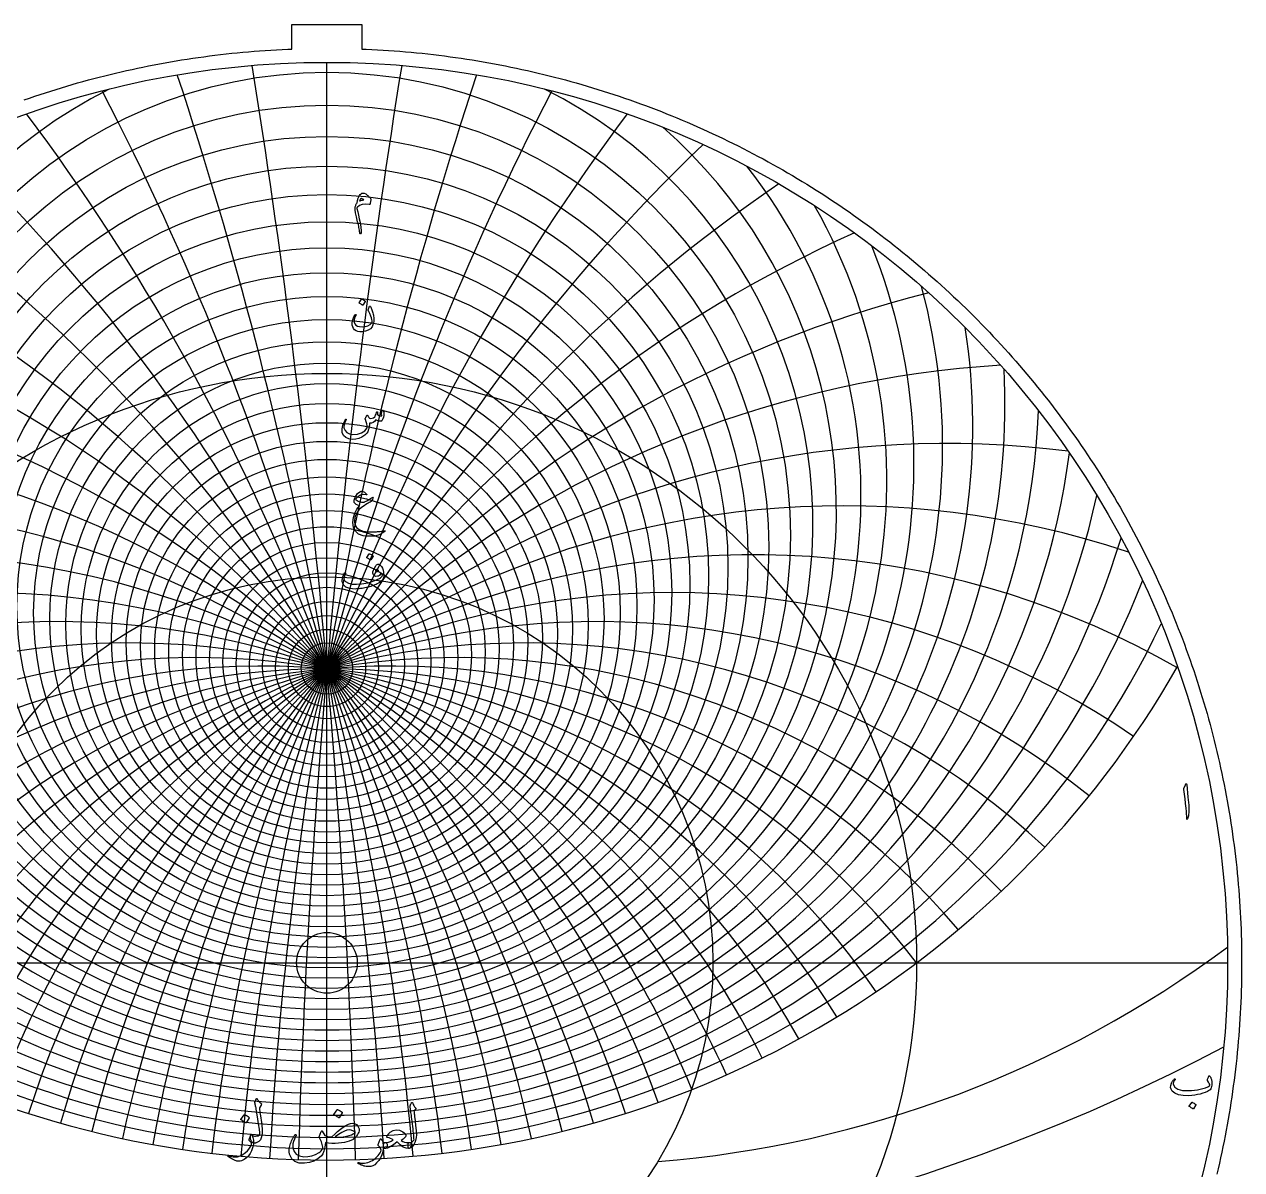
# Model space of a CAD drawing. Header units: millimetres. Extents: x -137 to 137, y -137 to 141.
# Drawn here: x -45.4 to 137.1, y -31 to 140.7 of the extents above; entities that cross this region are included whole.
import ezdxf

# ---------------------------------------------------------------- set-up
doc = ezdxf.new("R2010")
doc.units = ezdxf.units.MM
for name, color, linetype in [('CUT_INNER', 6, 'Continuous'), ('CUT_OUTER', 1, 'Continuous'), ('ENGRAVE', 7, 'Continuous'), ('ENGRAVE_FINE', 8, 'Continuous'), ('TEXT', 5, 'Continuous')]:
    doc.layers.add(name, color=color, linetype=linetype)

msp = doc.modelspace()

# ---------------------------------------------------------------- linework, layer by layer
at = {"layer": 'CUT_INNER'}
msp.add_circle((0, 0), 4.55, dxfattribs=at)
at = {"layer": 'CUT_OUTER'}
msp.add_lwpolyline([(-45.3947, 129.3667), (-44.6, 129.6428), (-43.8037, 129.914), (-43.0058, 130.1803), (-42.2062, 130.4417), (-41.405, 130.6983), (-40.6023, 130.9499), (-39.798, 131.1965), (-38.9923, 131.4382), (-38.185, 131.675), (-37.3764, 131.9068), (-36.5663, 132.1337), (-35.7549, 132.3556), (-34.9421, 132.5725), (-34.128, 132.7844), (-33.3126, 132.9913), (-32.4959, 133.1932), (-31.6781, 133.3901), (-30.859, 133.5819), (-30.0388, 133.7688), (-29.2174, 133.9506), (-28.395, 134.1273), (-27.5714, 134.299), (-26.7469, 134.4657), (-25.9213, 134.6272), (-25.0948, 134.7838), (-24.2673, 134.9352), (-23.4389, 135.0816), (-22.6096, 135.2228), (-21.7795, 135.359), (-20.9485, 135.4901), (-20.1167, 135.6161), (-19.2842, 135.737), (-18.451, 135.8528), (-17.6171, 135.9634), (-16.7825, 136.0689), (-15.9473, 136.1694), (-15.1115, 136.2646), (-14.2751, 136.3548), (-13.4381, 136.4398), (-12.6007, 136.5197), (-11.7628, 136.5945), (-10.9245, 136.6641), (-10.0857, 136.7285), (-9.2466, 136.7878), (-8.4071, 136.842), (-7.5673, 136.891), (-6.7272, 136.9349), (-5.8868, 136.9736), (-5.25, 136.999), (-5.25, 140.7), (5.25, 140.7), (5.25, 136.999), (5.8868, 136.9736), (6.7272, 136.9349), (7.5673, 136.891), (8.4071, 136.842), (9.2466, 136.7878), (10.0857, 136.7285), (10.9245, 136.6641), (11.7628, 136.5945), (12.6007, 136.5197), (13.4381, 136.4398), (14.2751, 136.3548), (15.1115, 136.2646), (15.9473, 136.1694), (16.7825, 136.0689), (17.6171, 135.9634), (18.451, 135.8528), (19.2842, 135.737), (20.1167, 135.6161), (20.9485, 135.4901), (21.7795, 135.359), (22.6096, 135.2228), (23.4389, 135.0816), (24.2673, 134.9352), (25.0948, 134.7838), (25.9213, 134.6272), (26.7469, 134.4657), (27.5714, 134.299), (28.395, 134.1273), (29.2174, 133.9506), (30.0388, 133.7688), (30.859, 133.5819), (31.6781, 133.3901), (32.4959, 133.1932), (33.3126, 132.9913), (34.128, 132.7844), (34.9421, 132.5725), (35.7549, 132.3556), (36.5663, 132.1337), (37.3764, 131.9068), (38.185, 131.675), (38.9923, 131.4382), (39.798, 131.1965), (40.6023, 130.9499), (41.405, 130.6983), (42.2062, 130.4417), (43.0058, 130.1803), (43.8037, 129.914), (44.6, 129.6428), (45.3947, 129.3667), (46.1876, 129.0857), (46.9788, 128.7999), (47.7682, 128.5092), (48.5558, 128.2137), (49.3416, 127.9133), (50.1255, 127.6082), (50.9076, 127.2982), (51.6877, 126.9834), (52.4659, 126.6639), (53.2421, 126.3396), (54.0163, 126.0105), (54.7885, 125.6767), (55.5586, 125.3382), (56.3266, 124.9949), (57.0925, 124.6469), (57.8562, 124.2943), (58.6178, 123.9369), (59.3772, 123.5749), (60.1343, 123.2083), (60.8891, 122.837), (61.6417, 122.4611), (62.392, 122.0805), (63.1399, 121.6954), (63.8854, 121.3057), (64.6285, 120.9114), (65.3692, 120.5126), (66.1074, 120.1092), (66.8431, 119.7013), (67.5763, 119.2889), (68.307, 118.872), (69.0351, 118.4507), (69.7606, 118.0249), (70.4835, 117.5946), (71.2037, 117.1599), (71.9212, 116.7208), (72.6361, 116.2773), (73.3482, 115.8294), (74.0575, 115.3772), (74.7641, 114.9206), (75.4678, 114.4597), (76.1687, 113.9945), (76.8667, 113.525), (77.5618, 113.0512), (78.254, 112.5732), (78.9433, 112.0909), (79.6296, 111.6044), (80.3129, 111.1137), (80.9932, 110.6188), (81.6704, 110.1198), (82.3445, 109.6166), (83.0156, 109.1092), (83.6835, 108.5978), (84.3483, 108.0823), (85.0098, 107.5627), (85.6682, 107.0391), (86.3234, 106.5114), (86.9753, 105.9797), (87.624, 105.4441), (88.2693, 104.9044), (88.9113, 104.3608), (89.55, 103.8133), (90.1853, 103.2619), (90.8172, 102.7066), (91.4457, 102.1474), (92.0707, 101.5844), (92.6923, 101.0176), (93.3104, 100.4469), (93.925, 99.8725), (94.536, 99.2943), (95.1435, 98.7123), (95.7474, 98.1267), (96.3477, 97.5374), (96.9443, 96.9443), (97.5374, 96.3477), (98.1267, 95.7474), (98.7123, 95.1435), (99.2943, 94.536), (99.8725, 93.925), (100.4469, 93.3104), (101.0176, 92.6923), (101.5844, 92.0707), (102.1474, 91.4457), (102.7066, 90.8172), (103.2619, 90.1853), (103.8133, 89.55), (104.3608, 88.9113), (104.9044, 88.2693), (105.4441, 87.624), (105.9797, 86.9753), (106.5114, 86.3234), (107.0391, 85.6682), (107.5627, 85.0098), (108.0823, 84.3483), (108.5978, 83.6835), (109.1092, 83.0156), (109.6166, 82.3445), (110.1198, 81.6704), (110.6188, 80.9932), (111.1137, 80.3129), (111.6044, 79.6296), (112.0909, 78.9433), (112.5732, 78.254), (113.0512, 77.5618), (113.525, 76.8667), (113.9945, 76.1687), (114.4597, 75.4678), (114.9206, 74.7641), (115.3772, 74.0575), (115.8294, 73.3482), (116.2773, 72.6361), (116.7208, 71.9212), (117.1599, 71.2037), (117.5946, 70.4835), (118.0249, 69.7606), (118.4507, 69.0351), (118.872, 68.307), (119.2889, 67.5763), (119.7013, 66.8431), (120.1092, 66.1074), (120.5126, 65.3692), (120.9114, 64.6285), (121.3057, 63.8854), (121.6954, 63.1399), (122.0805, 62.392), (122.4611, 61.6417), (122.837, 60.8891), (123.2083, 60.1343), (123.5749, 59.3772), (123.9369, 58.6178), (124.2943, 57.8562), (124.6469, 57.0925), (124.9949, 56.3266), (125.3382, 55.5586), (125.6767, 54.7885), (126.0105, 54.0163), (126.3396, 53.2421), (126.6639, 52.4659), (126.9834, 51.6877), (127.2982, 50.9076), (127.6082, 50.1255), (127.9133, 49.3416), (128.2137, 48.5558), (128.5092, 47.7682), (128.7999, 46.9788), (129.0857, 46.1876), (129.3667, 45.3947), (129.6428, 44.6), (129.914, 43.8037), (130.1803, 43.0058), (130.4417, 42.2062), (130.6983, 41.405), (130.9499, 40.6023), (131.1965, 39.798), (131.4382, 38.9923), (131.675, 38.185), (131.9068, 37.3764), (132.1337, 36.5663), (132.3556, 35.7549), (132.5725, 34.9421), (132.7844, 34.128), (132.9913, 33.3126), (133.1932, 32.4959), (133.3901, 31.6781), (133.5819, 30.859), (133.7688, 30.0388), (133.9506, 29.2174), (134.1273, 28.395), (134.299, 27.5714), (134.4657, 26.7469), (134.6272, 25.9213), (134.7838, 25.0948), (134.9352, 24.2673), (135.0816, 23.4389), (135.2228, 22.6096), (135.359, 21.7795), (135.4901, 20.9485), (135.6161, 20.1167), (135.737, 19.2842), (135.8528, 18.451), (135.9634, 17.6171), (136.0689, 16.7825), (136.1694, 15.9473), (136.2646, 15.1115), (136.3548, 14.2751), (136.4398, 13.4381), (136.5197, 12.6007), (136.5945, 11.7628), (136.6641, 10.9245), (136.7285, 10.0857), (136.7878, 9.2466), (136.842, 8.4071), (136.891, 7.5673), (136.9349, 6.7272), (136.9736, 5.8868), (137.0071, 5.0463), (137.0355, 4.2055), (137.0587, 3.3646), (137.0768, 2.5236), (137.0897, 1.6824), (137.0974, 0.8412), (137.1, 0), (137.0974, -0.8412), (137.0897, -1.6824), (137.0768, -2.5236), (137.0587, -3.3646), (137.0355, -4.2055), (137.0071, -5.0463), (136.9736, -5.8868), (136.9349, -6.7272), (136.891, -7.5673), (136.842, -8.4071), (136.7878, -9.2466), (136.7285, -10.0857), (136.6641, -10.9245), (136.5945, -11.7628), (136.5197, -12.6007), (136.4398, -13.4381), (136.3548, -14.2751), (136.2646, -15.1115), (136.1694, -15.9473), (136.0689, -16.7825), (135.9634, -17.6171), (135.8528, -18.451), (135.737, -19.2842), (135.6161, -20.1167), (135.4901, -20.9485), (135.359, -21.7795), (135.2228, -22.6096), (135.0816, -23.4389), (134.9352, -24.2673), (134.7838, -25.0948), (134.6272, -25.9213), (134.4657, -26.7469), (134.299, -27.5714), (134.1273, -28.395), (133.9506, -29.2174), (133.7688, -30.0388), (133.5819, -30.859), (133.3901, -31.6781)], dxfattribs=at)
at = {"layer": 'ENGRAVE'}
for points in [[(0, -135), (0, 135)], [(-135, 0), (135, 0)]]:
    msp.add_lwpolyline(points, dxfattribs=at)
for centre, radius in [((0, 0), 135), ((0, 64.0535), 69.4584), ((0, 56.7049), 54.3909), ((0, 51.5953), 41.5268), ((0, 0), 88.3696), ((0, 48.0809), 30.1019), ((0, 45.7832), 19.6069), ((0, 0), 57.8458), ((0, 44.4813), 9.6716), ((0, 44.0594), 1.8)]:
    msp.add_circle(centre, radius, dxfattribs=at)
for centre, radius, start, end in [((0, 74.7748), 87.9817, 158.168905, 21.831095), ((0, 91.0102), 112.2259, 187.460951, 352.539049), ((0, 117.2704), 146.8384, 209.748792, 330.251208), ((0, -66.5912), 110.6507, 37, 143), ((0, -66.5912), 110.6507, 37, 143), ((36.213, 135.1489), 165.4865, 274.633425, 306.64273)]:
    msp.add_arc(centre, radius, start, end, dxfattribs=at)
at = {"layer": 'ENGRAVE_FINE'}
for centre, radius in [((0, 62.3601), 66.2184), ((0, 60.7878), 63.1018), ((0, 59.3267), 60.0979), ((0, 57.9683), 57.1971), ((0, 55.5296), 51.6713), ((0, 54.4362), 49.0313), ((0, 53.4192), 46.4644), ((0, 52.4737), 43.9647), ((0, 50.7798), 39.1457), ((0, 50.0237), 36.8168), ((0, 49.3238), 34.5358), ((0, 48.6771), 32.2987), ((0, 47.5329), 27.9418), ((0, 47.031), 25.8153), ((0, 46.5731), 23.7192), ((0, 46.1577), 21.6507), ((0, 45.4481), 17.5853), ((0, 45.1514), 15.5833), ((0, 44.8919), 13.5986), ((0, 44.6688), 11.6288), ((0, 44.3288), 7.7249), ((0, 44.2106), 5.7865), ((0, 44.1265), 3.8542), ((0, 44.0762), 1.9261)]:
    msp.add_circle(centre, radius, dxfattribs=at)
for centre, radius, start, end in [((-1264.7432, -66.5912), 1269.5743, 1.67392, 9.1151896), ((-1264.7432, -66.5912), 1269.5743, 1.67392, 9.1151896), ((1264.7432, -66.5912), 1269.5743, 170.8848104, 178.32608), ((1264.7432, -66.5912), 1269.5743, 170.8848104, 178.32608), ((-627.5312, -66.5912), 637.2119, 3.3535151, 18.2655155), ((-627.5312, -66.5912), 637.2119, 3.3535151, 18.2655155), ((627.5312, -66.5912), 637.2119, 161.7344845, 176.6464849), ((627.5312, -66.5912), 637.2119, 161.7344845, 176.6464849), ((0, 65.8788), 72.8336, 116.605389, 63.394611), ((-412.954, -66.5912), 427.5214, 5.044532, 27.486699), ((-412.954, -66.5912), 427.5214, 5.044532, 27.486699), ((412.954, -66.5912), 427.5214, 152.513301, 174.955468), ((412.954, -66.5912), 427.5214, 152.513301, 174.955468), ((-304.0103, -66.5912), 323.521, 6.752866, 36.81557), ((-304.0103, -66.5912), 323.521, 6.752866, 36.81557), ((304.0103, -66.5912), 323.521, 143.18443, 173.247134), ((304.0103, -66.5912), 323.521, 143.18443, 173.247134), ((0, 67.8485), 76.3575, 131.242207, 48.757793), ((-237.2912, -66.5912), 261.8218, 8.484633, 46.290461), ((-237.2912, -66.5912), 261.8218, 8.484633, 46.290461), ((237.2912, -66.5912), 261.8218, 133.709539, 171.515367), ((237.2912, -66.5912), 261.8218, 133.709539, 171.515367), ((0, 69.9767), 80.0451, 141.843716, 38.156284), ((-191.6526, -66.5912), 221.3014, 10.24626, 55.951318), ((-191.6526, -66.5912), 221.3014, 10.24626, 55.951318), ((191.6526, -66.5912), 221.3014, 124.048682, 169.75374), ((191.6526, -66.5912), 221.3014, 124.048682, 169.75374), ((0, 72.2793), 83.9134, 150.576215, 29.423785), ((-158.0256, -66.5912), 192.9136, 12.04457, 65.839322), ((-158.0256, -66.5912), 192.9136, 12.04457, 65.839322), ((158.0256, -66.5912), 192.9136, 114.160678, 167.95543), ((158.0256, -66.5912), 192.9136, 114.160678, 167.95543), ((0, 77.4842), 92.2722, 164.9746, 15.0254), ((-131.8684, -66.5912), 172.1419, 13.886891, 75.995644), ((-131.8684, -66.5912), 172.1419, 13.886891, 75.995644), ((131.8684, -66.5912), 172.1419, 104.004356, 166.113109), ((131.8684, -66.5912), 172.1419, 104.004356, 166.113109), ((0, 80.4318), 96.8101, 171.196129, 8.803871), ((-110.6507, -66.5912), 156.4837, 15.781163, 86.458709), ((-110.6507, -66.5912), 156.4837, 15.781163, 86.458709), ((110.6507, -66.5912), 156.4837, 93.541291, 164.218837), ((110.6507, -66.5912), 156.4837, 93.541291, 164.218837), ((0, 83.6458), 101.6248, 176.962854, 3.037146), ((0, 87.1591), 106.7502, 182.363249, 357.636751), ((-92.847, -66.5912), 144.4442, 17.736077, 97.259064), ((-92.847, -66.5912), 144.4442, 17.736077, 97.259064), ((92.847, -66.5912), 144.4442, 82.740936, 162.263923), ((92.847, -66.5912), 144.4442, 82.740936, 162.263923), ((0, 95.2445), 118.0985, 192.303494, 347.696506), ((-77.4784, -66.5912), 135.0796, 19.761227, 108.410543), ((-77.4784, -66.5912), 135.0796, 19.761227, 108.410543), ((77.4784, -66.5912), 135.0796, 71.589457, 160.238773), ((77.4784, -66.5912), 135.0796, 71.589457, 160.238773), ((0, 99.9161), 124.4231, 196.927448, 343.072552), ((-63.8842, -66.5912), 127.7684, 21.867289, 119.81232), ((-63.8842, -66.5912), 127.7684, 21.867289, 119.81232), ((63.8842, -66.5912), 127.7684, 60.18768, 158.132711), ((63.8842, -66.5912), 127.7684, 60.18768, 158.132711), ((0, 105.0894), 131.2657, 201.361616, 338.638384), ((-51.5973, -66.5912), 122.0895, 24.066231, 124.582241), ((-51.5973, -66.5912), 122.0895, 24.066231, 124.582241), ((51.5973, -66.5912), 122.0895, 55.417759, 155.933769), ((51.5973, -66.5912), 122.0895, 55.417759, 155.933769), ((-40.2736, -66.5912), 117.752, 26.371572, 128.918241), ((-40.2736, -66.5912), 117.752, 26.371572, 128.918241), ((40.2736, -66.5912), 117.752, 51.081759, 153.628428), ((40.2736, -66.5912), 117.752, 51.081759, 153.628428), ((0, 110.8426), 138.7054, 205.629116, 334.370884), ((-29.6488, -66.5912), 114.554, 28.798673, 132.880483), ((-29.6488, -66.5912), 114.554, 28.798673, 132.880483), ((29.6488, -66.5912), 114.554, 47.119517, 151.201327), ((29.6488, -66.5912), 114.554, 47.119517, 151.201327), ((-19.5107, -66.5912), 112.3577, 31.365109, 136.520205), ((-19.5107, -66.5912), 112.3577, 31.365109, 136.520205), ((19.5107, -66.5912), 112.3577, 43.479795, 148.634891), ((19.5107, -66.5912), 112.3577, 43.479795, 148.634891), ((-9.6807, -66.5912), 111.0734, 34.091092, 139.881), ((-9.6807, -66.5912), 111.0734, 34.091092, 139.881), ((9.6807, -66.5912), 111.0734, 40.119, 145.908908), ((9.6807, -66.5912), 111.0734, 40.119, 145.908908), ((0, 241.0367), 287.039, 242.077896, 297.922104)]:
    msp.add_arc(centre, radius, start, end, dxfattribs=at)
at = {"layer": 'TEXT'}
for points in [[(4.5145, 113.9603), (4.5342, 114.0762), (4.5572, 114.1916), (4.5832, 114.3066), (4.6125, 114.4212), (4.6458, 114.5344), (4.6842, 114.6453), (4.7275, 114.7539), (4.7758, 114.8603), (4.8829, 115.0531), (4.9935, 115.2032), (5.1079, 115.3107), (5.2258, 115.3756), (5.4054, 115.4069), (5.6032, 115.3702), (5.8192, 115.2654), (6.0532, 115.0925), (6.1176, 115.0372), (6.1802, 114.98), (6.241, 114.9211), (6.3, 114.8603), (6.3576, 114.7977), (6.4143, 114.7333), (6.4701, 114.667), (6.525, 114.599), (6.5531, 114.5595), (6.5722, 114.521), (6.5822, 114.4833), (6.5831, 114.4466), (6.5586, 114.2985), (6.5359, 114.1662), (6.515, 114.0499), (6.496, 113.9494), (6.4792, 113.8662), (6.4651, 113.8015), (6.4538, 113.7555), (6.4452, 113.728), (6.4238, 113.6945), (6.3962, 113.6736), (6.3621, 113.6654), (6.3218, 113.67), (5.7597, 113.7489), (5.2712, 113.7026), (4.8561, 113.5312), (4.5145, 113.2345), (4.4905, 113.1982), (4.4764, 113.1619), (4.4723, 113.1256), (4.4782, 113.0893), (4.6061, 112.6003), (4.7286, 112.0913), (4.8457, 111.5624), (4.9573, 111.0135), (5.0834, 110.275), (5.1351, 109.7434), (5.1124, 109.4186), (5.0153, 109.3006), (4.9759, 109.3097), (4.9446, 109.3442), (4.9214, 109.404), (4.9065, 109.4893), (4.8888, 109.6671), (4.8647, 109.8522), (4.8343, 110.0446), (4.7976, 110.2442), (4.7554, 110.4506), (4.7087, 110.6633), (4.6574, 110.8824), (4.6016, 111.1079), (4.4152, 111.8641), (4.2913, 112.4633), (4.2301, 112.9056), (4.2315, 113.1909), (4.2521, 113.3236), (4.2777, 113.4459), (4.3083, 113.5577), (4.344, 113.6591), (4.3832, 113.75), (4.4247, 113.8306), (4.4685, 113.9006), (4.5145, 113.9603)], [(4.8919, 114.2288), (4.9591, 114.2567), (5.0298, 114.2824), (5.1042, 114.3057), (5.1823, 114.3268), (5.2635, 114.3456), (5.3474, 114.3622), (5.434, 114.3765), (5.5234, 114.3885), (5.3977, 114.4842), (5.2893, 114.5464), (5.1981, 114.575), (5.1242, 114.57), (5.0362, 114.5269), (4.9681, 114.4557), (4.9201, 114.3563), (4.8919, 114.2288)], [(5.1605, 99.4995), (5.1696, 99.5086), (5.1823, 99.514), (5.1986, 99.5158), (5.2185, 99.514), (5.3596, 99.4569), (5.4925, 99.387), (5.6173, 99.3045), (5.7339, 99.2092), (5.7452, 99.1947), (5.7502, 99.1802), (5.7488, 99.1656), (5.7411, 99.1511), (5.4, 98.5995), (5.3873, 98.5864), (5.371, 98.5832), (5.351, 98.59), (5.3274, 98.6068), (5.307, 98.6213), (5.2748, 98.6431), (5.2308, 98.6721), (5.175, 98.7084), (5.1065, 98.7519), (5.0244, 98.8027), (4.9287, 98.8608), (4.8194, 98.9261), (4.8048, 98.937), (4.7976, 98.9479), (4.7976, 98.9588), (4.8048, 98.9697)], [(6.5032, 98.4108), (6.564, 98.2883), (6.623, 98.1604), (6.6801, 98.027), (6.7355, 97.8882), (6.7881, 97.7431), (6.8371, 97.5906), (6.8825, 97.431), (6.9242, 97.264), (6.96, 97.0978), (6.9877, 96.9329), (7.0072, 96.7693), (7.0185, 96.6072), (7.0217, 96.4459), (7.0167, 96.2851), (7.0036, 96.1247), (6.9823, 95.9648), (6.9469, 95.797), (6.8988, 95.6419), (6.838, 95.4994), (6.7645, 95.3697), (6.5146, 95.0744), (6.1857, 94.8489), (5.7779, 94.6933), (5.2911, 94.6076), (4.9391, 94.599), (4.6306, 94.6457), (4.3657, 94.7478), (4.1444, 94.9052), (3.9779, 95.1075), (3.8631, 95.3443), (3.8001, 95.6155), (3.7887, 95.9213), (3.83, 96.2452), (3.9175, 96.5564), (4.0514, 96.8549), (4.2315, 97.1406), (4.26, 97.1733), (4.2877, 97.1915), (4.3145, 97.1951), (4.3403, 97.1842), (4.3644, 97.1615), (4.3712, 97.1298), (4.3607, 97.0889), (4.3331, 97.039), (4.1534, 96.6793), (4.0645, 96.355), (4.0663, 96.066), (4.1589, 95.8124), (4.3281, 95.6092), (4.5671, 95.464), (4.8761, 95.3769), (5.2548, 95.3479), (5.7126, 95.3928), (6.1204, 95.513), (6.4783, 95.7085), (6.7863, 95.9794), (6.7926, 95.9889), (6.7972, 96.0029), (6.7999, 96.0215), (6.8008, 96.0447), (6.7904, 96.2266), (6.7518, 96.4384), (6.6851, 96.6802), (6.5903, 96.9519), (6.5368, 97.0887), (6.4851, 97.2159), (6.4352, 97.3337), (6.3871, 97.4419), (6.3404, 97.5401), (6.2946, 97.6278), (6.2496, 97.7052), (6.2056, 97.7721), (6.1848, 97.807), (6.173, 97.8392), (6.1703, 97.8687), (6.1766, 97.8955), (6.3944, 98.4326), (6.4148, 98.4639), (6.4397, 98.4707), (6.4692, 98.453), (6.5032, 98.4108)], [(8.2815, 82.7675), (8.2942, 82.7992), (8.3105, 82.8219), (8.3304, 82.8355), (8.354, 82.84), (8.3844, 82.8364), (8.4103, 82.8255), (8.4316, 82.8074), (8.4484, 82.782), (8.4897, 82.6913), (8.5192, 82.5788), (8.5368, 82.4445), (8.5427, 82.2884), (8.5269, 82.0335), (8.4792, 81.7913), (8.3998, 81.5617), (8.2887, 81.3449), (8.2506, 81.2927), (8.2089, 81.2523), (8.1635, 81.2238), (8.1145, 81.207), (7.9371, 81.1956), (7.7462, 81.2269), (7.5416, 81.3009), (7.3234, 81.4175), (7.1397, 81.1657), (6.9224, 80.9983), (6.6715, 80.9153), (6.3871, 80.9167), (6.3778, 80.7636), (6.3644, 80.6164), (6.347, 80.4751), (6.3254, 80.3396), (6.2998, 80.2092), (6.2701, 80.0829), (6.2363, 79.9606), (6.1984, 79.8425), (6.1104, 79.6293), (5.9915, 79.4324), (5.8418, 79.2518), (5.6613, 79.0876), (5.239, 78.8064), (4.7921, 78.6086), (4.3208, 78.4943), (3.825, 78.4634), (3.2666, 78.5392), (2.8252, 78.7374), (2.5009, 79.0581), (2.2935, 79.5013), (2.2654, 79.661), (2.2609, 79.8497), (2.2799, 80.0675), (2.3226, 80.3142), (2.3911, 80.5846), (2.4877, 80.8659), (2.6124, 81.158), (2.7653, 81.461), (2.7776, 81.4801), (2.7925, 81.4937), (2.8102, 81.5018), (2.8306, 81.5046), (2.8511, 81.5028), (2.8688, 81.4973), (2.8837, 81.4882), (2.896, 81.4755), (2.9041, 81.4569), (2.9069, 81.4374), (2.9041, 81.417), (2.896, 81.3957), (2.7018, 80.9924), (2.5766, 80.6608), (2.5204, 80.4009), (2.5331, 80.2126), (2.7163, 79.7976), (3.0048, 79.4959), (3.3986, 79.3076), (3.8976, 79.2328), (4.5953, 79.2772), (5.1859, 79.4542), (5.6695, 79.7635), (6.046, 80.2054), (6.0446, 80.4966), (5.997, 80.8042), (5.9031, 81.1281), (5.7629, 81.4683), (5.7452, 81.5028), (5.7357, 81.5336), (5.7343, 81.5608), (5.7411, 81.5844), (5.7801, 81.6654), (5.8173, 81.7414), (5.8527, 81.8124), (5.8863, 81.8784), (5.918, 81.9385), (5.948, 81.9918), (5.9761, 82.0383), (6.0024, 82.078), (6.0174, 82.0947), (6.0333, 82.1015), (6.0501, 82.0984), (6.0677, 82.0852), (6.0768, 82.0752), (6.0895, 82.0598), (6.1058, 82.0389), (6.1258, 82.0126), (6.1485, 81.9809), (6.173, 81.9437), (6.1993, 81.901), (6.2274, 81.853), (6.2846, 81.7604), (6.3327, 81.6933), (6.3717, 81.6515), (6.4016, 81.6352), (6.5903, 81.6193), (6.779, 81.6515), (6.9677, 81.7318), (7.1565, 81.8602), (7.2249, 81.9455), (7.2925, 82.0852), (7.3592, 82.2794), (7.425, 82.528), (7.4314, 82.5515), (7.4431, 82.5715), (7.4604, 82.5878), (7.4831, 82.6005), (7.5044, 82.6087), (7.5248, 82.6114), (7.5443, 82.6087), (7.5629, 82.6005), (7.5906, 82.5552), (7.601, 82.4699), (7.5942, 82.3447), (7.5702, 82.1796), (7.7167, 82.0897), (7.8732, 82.0308), (8.0397, 82.0027), (8.2161, 82.0054), (8.2139, 82.0584), (8.2071, 82.1015), (8.1957, 82.1347), (8.1798, 82.1578), (8.1617, 82.1796), (8.1508, 82.2013), (8.1472, 82.2231), (8.1508, 82.2449)], [(5.0153, 70.6715), (5.1292, 70.7023), (5.253, 70.7005), (5.3868, 70.6661), (5.5306, 70.5989), (5.6039, 70.5551), (5.6713, 70.5109), (5.7327, 70.4662), (5.7883, 70.4211), (5.838, 70.376), (5.8818, 70.3313), (5.9196, 70.287), (5.9516, 70.2433), (5.9729, 70.2006), (5.9643, 70.1743), (5.9258, 70.1643), (5.8573, 70.1707), (5.4231, 70.1997), (5.0208, 70.1054), (4.6502, 69.8876), (4.3113, 69.5465), (4.3018, 69.5243), (4.3022, 69.5011), (4.3127, 69.4771), (4.3331, 69.4521), (4.598, 69.2534), (4.8847, 69.1219), (5.1931, 69.0575), (5.5234, 69.0602), (5.5828, 69.072), (5.6595, 69.1001), (5.7534, 69.1446), (5.8645, 69.2054), (6.0668, 69.3288), (6.2456, 69.4376), (6.4007, 69.532), (6.5323, 69.6118), (6.6402, 69.6771), (6.7246, 69.7279), (6.7854, 69.7642), (6.8226, 69.786), (6.8757, 69.8028), (6.9042, 69.7878), (6.9083, 69.7411), (6.8879, 69.6626), (6.8094, 69.4567), (6.7409, 69.3033), (6.6824, 69.2026), (6.6339, 69.1546), (6.4844, 69.0836), (6.3263, 69.0012), (6.1596, 68.9076), (5.9843, 68.8025), (5.8003, 68.6862), (5.6078, 68.5585), (5.4066, 68.4195), (5.1968, 68.2691), (4.7758, 67.8957), (4.4565, 67.458), (4.2387, 66.9558), (4.1226, 66.3892), (4.1171, 66.0808), (4.1661, 65.7941), (4.2696, 65.5292), (4.4274, 65.286), (4.8216, 64.9603), (5.4018, 64.738), (6.168, 64.6192), (7.1202, 64.6038), (7.2674, 64.6128), (7.4259, 64.6255), (7.5958, 64.6419), (7.777, 64.6618), (7.9691, 64.6859), (8.1717, 64.7144), (8.3847, 64.7476), (8.6081, 64.7852), (8.6466, 64.7893), (8.6752, 64.787), (8.6938, 64.7784), (8.7024, 64.7634), (8.6666, 64.6899), (8.5228, 64.5783), (8.271, 64.4287), (7.9113, 64.2408), (7.6926, 64.1379), (7.5012, 64.0612), (7.337, 64.0109), (7.2, 63.9868), (6.6901, 63.9487), (6.2274, 63.9433), (5.8119, 63.9705), (5.4435, 64.0304), (4.7486, 64.2894), (4.2605, 64.7036), (3.9792, 65.2729), (3.9048, 65.9973), (3.9874, 66.758), (4.177, 67.429), (4.4737, 68.0101), (4.8774, 68.5013), (4.6152, 68.6184), (4.402, 68.7372), (4.2378, 68.8579), (4.1226, 68.9804), (4.0913, 69.0298), (4.07, 69.0838), (4.0586, 69.1423), (4.0573, 69.2054), (4.0822, 69.375), (4.1208, 69.5356), (4.1729, 69.6871), (4.2387, 69.8296), (4.4124, 70.1163), (4.5998, 70.3521), (4.8008, 70.5372), (5.0153, 70.6715)], [(6.3254, 61.3142), (6.3345, 61.3233), (6.3472, 61.3287), (6.3635, 61.3306), (6.3835, 61.3287), (6.5245, 61.2716), (6.6575, 61.2017), (6.7822, 61.1192), (6.8988, 61.0239), (6.9101, 61.0094), (6.9151, 60.9949), (6.9138, 60.9804), (6.906, 60.9658), (6.5649, 60.4142), (6.5522, 60.4011), (6.5359, 60.3979), (6.5159, 60.4047), (6.4923, 60.4215), (6.4719, 60.436), (6.4397, 60.4578), (6.3957, 60.4868), (6.3399, 60.5231), (6.2714, 60.5667), (6.1893, 60.6175), (6.0936, 60.6755), (5.9843, 60.7408), (5.9698, 60.7517), (5.9625, 60.7626), (5.9625, 60.7735), (5.9698, 60.7844)], [(7.6101, 59.761), (7.7548, 59.7714), (7.8986, 59.7156), (8.0415, 59.5936), (8.1835, 59.4054), (8.31, 59.1604), (8.4067, 58.8683), (8.4733, 58.529), (8.5101, 58.1425), (8.5142, 58.0023), (8.5046, 57.8721), (8.4815, 57.7519), (8.4448, 57.6417), (8.315, 57.4216), (8.1218, 57.2116), (7.865, 57.0116), (7.5448, 56.8215), (7.364, 56.7333), (7.1773, 56.65), (6.9848, 56.5718), (6.7863, 56.4985), (6.5815, 56.4302), (6.3699, 56.367), (6.1514, 56.3087), (5.9262, 56.2554), (5.7001, 56.2075), (5.4789, 56.1655), (5.2628, 56.1295), (5.0516, 56.0993), (4.845, 56.0755), (4.6424, 56.0585), (4.444, 56.0483), (4.2496, 56.0449), (3.439, 56.1107), (2.8433, 56.3225), (2.4628, 56.6804), (2.2972, 57.1844), (2.2922, 57.3014), (2.299, 57.4348), (2.3176, 57.5845), (2.348, 57.7505), (2.3974, 57.9329), (2.4659, 58.1098), (2.5535, 58.2813), (2.6601, 58.4473), (2.676, 58.4663), (2.6946, 58.48), (2.7159, 58.4881), (2.7399, 58.4908), (2.7631, 58.4877), (2.7817, 58.4781), (2.7957, 58.4623), (2.8052, 58.44), (2.8098, 58.4155), (2.8089, 58.3929), (2.8025, 58.372), (2.7907, 58.3529), (2.5948, 57.9674), (2.5294, 57.638), (2.5948, 57.3649), (2.7907, 57.1481), (3.223, 56.9222), (3.7651, 56.7888), (4.417, 56.748), (5.1786, 56.7997), (5.5127, 56.8478), (5.8473, 56.9122), (6.1823, 56.993), (6.5177, 57.09), (6.8532, 57.2034), (7.1882, 57.3332), (7.5228, 57.4793), (7.8569, 57.6417), (8.0347, 57.7437), (8.169, 57.854), (8.2597, 57.9723), (8.3069, 58.0989), (8.2815, 58.186), (8.2415, 58.2658), (8.1871, 58.3384), (8.1181, 58.4037), (8.11, 58.4069), (8.1, 58.4019), (8.0882, 58.3888), (8.0746, 58.3675), (7.9703, 58.1996), (7.8532, 58.0735), (7.7235, 57.9891), (7.581, 57.9465), (7.3207, 57.9429), (7.1202, 58.0191), (6.9795, 58.1751), (6.8988, 58.411), (6.9002, 58.6192), (6.9696, 58.8737), (7.107, 59.1745), (7.3125, 59.5215), (7.3774, 59.6072), (7.4486, 59.6757), (7.5262, 59.727), (7.6101, 59.761)], [(7.6899, 58.7376), (7.7167, 58.7703), (7.7244, 58.8029), (7.7131, 58.8356), (7.6827, 58.8683), (7.5593, 58.9472), (7.4504, 58.9662), (7.356, 58.9254), (7.2762, 58.8247), (7.2658, 58.7939), (7.2635, 58.7667), (7.2694, 58.7431), (7.2835, 58.7231), (7.3851, 58.6587), (7.4867, 58.6396), (7.5883, 58.6659), (7.6899, 58.7376)], [(128.6662, 26.7048), (128.7403, 26.848), (128.7998, 26.8984), (128.8448, 26.8558), (128.8753, 26.7203), (129.0533, 24.8235), (129.1593, 23.6593), (129.183, 22.7293), (129.1244, 22.0335), (128.9836, 21.5719), (128.958, 21.5342), (128.9353, 21.5138), (128.9154, 21.5109), (128.8985, 21.5254), (128.8849, 21.5482), (128.8753, 21.5777), (128.8694, 21.614), (128.8675, 21.6571), (128.8675, 21.9924), (128.852, 22.348), (128.8211, 22.724), (128.7746, 23.1203), (128.7644, 23.2238), (128.734, 23.5035), (128.6832, 23.9593), (128.612, 24.5913), (128.4417, 25.9925), (128.4378, 26.0671), (128.4417, 26.1358), (128.4533, 26.1987), (128.4727, 26.2558)], [(132.3145, -16.987), (132.3666, -17.0524), (132.4142, -17.1244), (132.4575, -17.2033), (132.4965, -17.289), (132.5311, -17.3809), (132.5613, -17.4786), (132.5872, -17.5822), (132.6087, -17.6915), (132.6368, -17.9112), (132.6436, -18.129), (132.6291, -18.3448), (132.5932, -18.5586), (132.5391, -18.7493), (132.4694, -18.9032), (132.3842, -19.0203), (132.2836, -19.1006), (131.9642, -19.2694), (131.6255, -19.4199), (131.2674, -19.552), (130.89, -19.6657), (130.4932, -19.7601), (130.0771, -19.8341), (129.6416, -19.8878), (129.1868, -19.9212), (128.3342, -19.9125), (127.6345, -19.7935), (127.0878, -19.5641), (126.6939, -19.2244), (126.5323, -18.9588), (126.4578, -18.6728), (126.4703, -18.3665), (126.57, -18.0399), (126.6037, -17.9695), (126.6426, -17.8977), (126.6869, -17.8244), (126.7365, -17.7496), (126.7914, -17.6734), (126.8516, -17.5957), (126.9172, -17.5166), (126.9881, -17.4361), (127.0118, -17.4133), (127.0365, -17.3993), (127.0621, -17.394), (127.0887, -17.3974), (127.1066, -17.4041), (127.1216, -17.4167), (127.1337, -17.4351), (127.1429, -17.4593), (127.1473, -17.482), (127.1449, -17.5038), (127.1357, -17.5246), (127.1197, -17.5444), (127.0534, -17.6233), (126.9939, -17.7051), (126.9412, -17.7898), (126.8952, -17.8774), (126.8637, -17.9611), (126.8468, -18.0419), (126.8444, -18.1198), (126.8565, -18.1948), (127.0984, -18.6327), (127.5532, -18.9399), (128.221, -19.1165), (129.1016, -19.1625), (129.5857, -19.1439), (130.0471, -19.1035), (130.4857, -19.0413), (130.9016, -18.9574), (131.2953, -18.8516), (131.6671, -18.7241), (132.0172, -18.5749), (132.3455, -18.4038), (132.3136, -18.2441), (132.241, -18.067), (132.1278, -17.8725), (131.9739, -17.6606), (131.9691, -17.6403), (131.97, -17.6025), (131.9768, -17.5474), (131.9894, -17.4748), (131.9928, -17.4675), (131.9952, -17.4612), (131.9966, -17.4559), (131.9971, -17.4515), (132.0223, -17.3528), (132.0591, -17.2425), (132.1074, -17.1206), (132.1674, -16.987), (132.1941, -16.9464), (132.2274, -16.9328), (132.2676, -16.9464), (132.3145, -16.987)], [(-10.5194, -20.35), (-10.4964, -20.3548), (-10.4758, -20.3693), (-10.4577, -20.3935), (-10.4419, -20.4274), (-10.4177, -20.4788), (-10.3742, -20.5459), (-10.3113, -20.6288), (-10.229, -20.7274), (-10.1813, -20.7797), (-10.1347, -20.8302), (-10.0893, -20.8789), (-10.0452, -20.9258), (-10.0016, -20.9702), (-9.9581, -21.0117), (-9.9145, -21.0501), (-9.871, -21.0854), (-9.8317, -21.135), (-9.8202, -21.1967), (-9.8365, -21.2705), (-9.8806, -21.3564), (-10.1323, -21.7338), (-10.1193, -21.8645), (-10.0996, -22.0242), (-10.0733, -22.2129), (-10.0403, -22.4306), (-10.0025, -22.6786), (-9.9617, -22.958), (-9.9178, -23.2689), (-9.871, -23.6112), (-9.822, -23.9512), (-9.7815, -24.2645), (-9.7494, -24.5512), (-9.7258, -24.8112), (-9.7101, -25.0447), (-9.7016, -25.2516), (-9.7004, -25.4318), (-9.7065, -25.5854), (-9.7905, -26.108), (-9.9653, -26.5145), (-10.2308, -26.8048), (-10.5871, -26.979), (-10.6443, -26.9965), (-10.6996, -27.0104), (-10.7531, -27.0207), (-10.8048, -27.0274), (-10.8547, -27.031), (-10.9028, -27.0322), (-10.9491, -27.031), (-10.9935, -27.0274), (-11.12, -26.9856), (-11.2282, -26.8895), (-11.3183, -26.7389), (-11.3903, -26.5338), (-11.4399, -26.3143), (-11.4629, -26.1201), (-11.4593, -25.9514), (-11.429, -25.808), (-11.4181, -25.7826), (-11.4048, -25.7645), (-11.3891, -25.7536), (-11.371, -25.75), (-11.348, -25.7524), (-11.3274, -25.7596), (-11.3093, -25.7717), (-11.2935, -25.7887), (-11.1683, -25.8727), (-11.025, -25.9314), (-10.8635, -25.9647), (-10.6839, -25.9725), (-10.4958, -25.9532), (-10.3282, -25.9145), (-10.1813, -25.8564), (-10.0548, -25.779), (-10.0663, -25.4875), (-10.1298, -24.9419), (-10.2454, -24.1423), (-10.4129, -23.0887), (-10.6065, -21.9177), (-10.6319, -21.7623), (-10.6597, -21.6153), (-10.6899, -21.4768), (-10.7226, -21.3467), (-10.7404, -21.2817), (-10.7552, -21.2221), (-10.767, -21.168), (-10.7758, -21.1193), (-10.7828, -21.0767), (-10.7891, -21.0407), (-10.7949, -21.0113), (-10.8, -20.9887), (-10.806, -20.9379), (-10.8048, -20.8919), (-10.7964, -20.8508), (-10.7806, -20.8145), (-10.5871, -20.3983), (-10.572, -20.3772), (-10.5556, -20.3621), (-10.5381, -20.353), (-10.5194, -20.35)], [(12.4742, -21.4435), (12.5395, -21.2856), (12.5903, -21.1604), (12.6266, -21.0679), (12.6484, -21.008), (12.6653, -20.9699), (12.6871, -20.9427), (12.7137, -20.9264), (12.7452, -20.9209), (12.7808, -20.927), (12.8105, -20.9451), (12.8341, -20.9754), (12.8516, -21.0177), (12.9321, -21.2252), (13.0282, -21.4121), (13.1401, -21.5784), (13.2677, -21.7242), (13.3034, -21.7707), (13.3137, -21.8233), (13.2986, -21.882), (13.2581, -21.9467), (13.0452, -22.2467), (13.0597, -22.381), (13.0742, -22.5129), (13.0887, -22.6423), (13.1032, -22.7693), (13.1177, -22.8939), (13.1323, -23.0161), (13.1468, -23.1358), (13.1613, -23.2532), (13.295, -24.3395), (13.3766, -25.1887), (13.4063, -25.8008), (13.3839, -26.1758), (13.2012, -26.8562), (12.9629, -27.3588), (12.669, -27.6836), (12.3194, -27.8306), (12.3097, -27.8306), (12.3, -27.8306), (12.2903, -27.8306), (12.2806, -27.8306), (12.2232, -27.7762), (12.1863, -27.6516), (12.17, -27.4568), (12.1742, -27.1919), (12.1833, -27.0939), (12.2105, -27.0225), (12.2558, -26.9778), (12.3194, -26.9596), (12.5649, -26.9106), (12.7694, -26.8217), (12.9327, -26.6929), (13.0548, -26.5242), (13.0467, -26.3215), (13.0319, -26.0911), (13.0104, -25.8328), (12.9823, -25.5467), (12.9481, -25.234), (12.9085, -24.8959), (12.8634, -24.5324), (12.8129, -24.1435), (12.7663, -23.7612), (12.7234, -23.4177), (12.6841, -23.1129), (12.6484, -22.8467), (12.6175, -22.6193), (12.5927, -22.4306), (12.574, -22.2806), (12.5613, -22.1693), (12.4645, -21.6177), (12.4615, -21.5633), (12.4621, -21.5161), (12.4663, -21.4762), (12.4742, -21.4435)], [(129.6126, -20.9277), (129.6223, -20.918), (129.6358, -20.9122), (129.6532, -20.9103), (129.6745, -20.9122), (129.825, -20.9732), (129.9668, -21.0477), (130.0999, -21.1357), (130.2242, -21.2374), (130.2363, -21.2528), (130.2416, -21.2683), (130.2402, -21.2838), (130.232, -21.2993), (129.8681, -21.8877), (129.8545, -21.9017), (129.8371, -21.9051), (129.8158, -21.8978), (129.7907, -21.8799), (129.7689, -21.8644), (129.7345, -21.8412), (129.6876, -21.8103), (129.6281, -21.7715), (129.555, -21.7251), (129.4674, -21.6709), (129.3653, -21.609), (129.2487, -21.5393), (129.2332, -21.5277), (129.2255, -21.5161), (129.2255, -21.5044), (129.2332, -21.4928)], [(-12.4161, -22.7887), (-12.404, -22.7766), (-12.3871, -22.7693), (-12.3653, -22.7669), (-12.3387, -22.7693), (-12.1506, -22.8455), (-11.9734, -22.9387), (-11.8071, -23.0487), (-11.6516, -23.1758), (-11.6365, -23.1951), (-11.6298, -23.2145), (-11.6317, -23.2338), (-11.6419, -23.2532), (-12.0968, -23.9887), (-12.1137, -24.0062), (-12.1355, -24.0104), (-12.1621, -24.0014), (-12.1935, -23.979), (-12.2208, -23.9596), (-12.2637, -23.9306), (-12.3224, -23.8919), (-12.3968, -23.8435), (-12.4881, -23.7854), (-12.5976, -23.7177), (-12.7252, -23.6403), (-12.871, -23.5532), (-12.8903, -23.5387), (-12.9, -23.5242), (-12.9, -23.5096), (-12.8903, -23.4951)], [(1.5194, -22.0145), (1.5315, -22.0024), (1.5484, -21.9951), (1.5702, -21.9927), (1.5968, -21.9951), (1.7849, -22.0713), (1.9621, -22.1645), (2.1284, -22.2746), (2.2839, -22.4016), (2.299, -22.4209), (2.3056, -22.4403), (2.3038, -22.4596), (2.2935, -22.479), (1.8387, -23.2145), (1.8218, -23.232), (1.8, -23.2362), (1.7734, -23.2272), (1.7419, -23.2048), (1.7147, -23.1854), (1.6718, -23.1564), (1.6131, -23.1177), (1.5387, -23.0693), (1.4474, -23.0112), (1.3379, -22.9435), (1.2103, -22.8661), (1.0645, -22.779), (1.0452, -22.7645), (1.0355, -22.75), (1.0355, -22.7354), (1.0452, -22.7209)], [(3.7839, -24.0274), (4.1214, -24.077), (4.4081, -24.2354), (4.644, -24.5028), (4.829, -24.879), (4.8496, -25.0229), (4.8339, -25.1838), (4.7819, -25.3617), (4.6935, -25.5564), (4.5919, -25.7439), (4.5, -25.9), (4.4177, -26.0246), (4.3452, -26.1177), (3.9218, -26.4661), (3.3484, -26.7371), (2.625, -26.9306), (1.7516, -27.0467), (1.226, -27.0721), (0.7234, -27.0612), (0.2438, -27.0141), (-0.2129, -26.9306), (-0.3206, -27.6401), (-0.4597, -28.2104), (-0.6302, -28.6417), (-0.8323, -28.9338), (-1.3621, -29.3844), (-1.9645, -29.7201), (-2.6395, -29.9409), (-3.3871, -30.0467), (-4.174, -30.0098), (-4.8024, -29.783), (-5.2724, -29.3663), (-5.5839, -28.7596), (-5.6105, -28.6656), (-5.6323, -28.5673), (-5.6492, -28.4648), (-5.6613, -28.358), (-5.6673, -28.2476), (-5.6661, -28.1342), (-5.6577, -28.0178), (-5.6419, -27.8983), (-5.6081, -27.687), (-5.5645, -27.4786), (-5.5113, -27.2732), (-5.4484, -27.0709), (-5.3764, -26.8722), (-5.296, -26.6778), (-5.2071, -26.4876), (-5.1097, -26.3016), (-5.0664, -26.226), (-5.0238, -26.154), (-4.9818, -26.0856), (-4.9403, -26.0209), (-4.9001, -25.9598), (-4.8617, -25.9024), (-4.8251, -25.8485), (-4.7903, -25.7983), (-4.7655, -25.7699), (-4.7395, -25.7524), (-4.7123, -25.7457), (-4.6839, -25.75), (-4.6536, -25.7614), (-4.6306, -25.7766), (-4.6149, -25.7953), (-4.6065, -25.8177), (-4.604, -25.8431), (-4.6065, -25.8709), (-4.6137, -25.9012), (-4.6258, -25.9338), (-4.6966, -26.0409), (-4.7637, -26.1588), (-4.8272, -26.2877), (-4.8871, -26.4274), (-5.0129, -26.7848), (-5.0903, -27.1217), (-5.1194, -27.4381), (-5.1, -27.7338), (-4.9192, -28.2957), (-4.5895, -28.704), (-4.1111, -28.9586), (-3.4839, -29.0596), (-2.8778, -29.0312), (-2.2887, -28.9169), (-1.7165, -28.7167), (-1.1613, -28.4306), (-0.9938, -28.3114), (-0.8492, -28.1669), (-0.7276, -27.9969), (-0.629, -27.8016), (-0.6175, -27.7744), (-0.6121, -27.7411), (-0.6127, -27.7018), (-0.6194, -27.6564), (-0.7046, -27.2233), (-0.8153, -26.8435), (-0.9514, -26.5169), (-1.1129, -26.2435), (-1.145, -26.1933), (-1.1637, -26.1492), (-1.1692, -26.111), (-1.1613, -26.079), (-0.8613, -25.2854), (-0.8183, -25.2256), (-0.7766, -25.2008), (-0.7361, -25.211), (-0.6968, -25.2564), (-0.3387, -25.8661), (-0.147, -25.9568), (0.0992, -26.0258), (0.3998, -26.0729), (0.7548, -26.0983), (1.1764, -25.6877), (1.5992, -25.3072), (2.0232, -24.957), (2.4484, -24.6371), (2.8548, -24.3703), (3.2129, -24.1798), (3.5226, -24.0655), (3.7839, -24.0274)], [(4.2581, -25.4596), (3.9611, -25.2334), (3.6508, -25.0967), (3.3272, -25.0496), (2.9903, -25.0919), (2.625, -25.2207), (2.2065, -25.433), (1.7347, -25.7288), (1.2097, -26.108), (2.1659, -26.111), (2.9927, -26.004), (3.6901, -25.7869), (4.2581, -25.4596)], [(12.3194, -26.9596), (12.4609, -26.9808), (12.5565, -27.0443), (12.606, -27.1502), (12.6097, -27.2983), (12.5625, -27.5276), (12.4984, -27.6927), (12.4173, -27.7937), (12.3194, -27.8306), (11.8736, -27.7901), (11.4266, -27.6104), (10.9784, -27.2917), (10.529, -26.8338), (9.9623, -27.2735), (9.4815, -27.5862), (9.0865, -27.7719), (8.7774, -27.8306), (8.6752, -27.8076), (8.5911, -27.7387), (8.5252, -27.6237), (8.4774, -27.4629), (8.4635, -27.25), (8.5089, -27.0951), (8.6135, -26.9983), (8.7774, -26.9596), (8.9265, -26.9451), (9.0738, -26.9209), (9.2193, -26.8871), (9.3629, -26.8435), (9.5047, -26.7897), (9.6448, -26.725), (9.783, -26.6494), (9.9194, -26.5629), (9.7518, -26.4262), (9.5492, -26.3161), (9.3115, -26.2326), (9.0387, -26.1758), (9.0139, -26.1655), (8.9976, -26.1443), (8.9897, -26.1123), (8.9903, -26.0693), (9.0363, -25.9211), (9.1355, -25.7572), (9.2879, -25.5776), (9.4935, -25.3822), (9.9224, -25.1252), (10.3766, -25.0314), (10.8563, -25.101), (11.3613, -25.3338), (11.5754, -25.4826), (11.7242, -25.629), (11.8077, -25.7729), (11.8258, -25.9145), (11.7726, -26.0669), (11.6419, -26.2338), (11.4339, -26.4153), (11.1484, -26.6112), (11.3522, -26.7637), (11.6153, -26.8725), (11.9377, -26.9379), (12.3194, -26.9596)], [(-11.2839, -25.7887), (-11.2077, -25.9018), (-11.1435, -26.0379), (-11.0915, -26.1969), (-11.0516, -26.379), (-11.0238, -26.5695), (-11.0081, -26.7637), (-11.0044, -26.9614), (-11.0129, -27.1629), (-11.0419, -27.3673), (-11.1, -27.6032), (-11.1871, -27.8705), (-11.3032, -28.1693), (-11.5071, -28.5788), (-11.7605, -28.9362), (-12.0635, -29.2417), (-12.4161, -29.4951), (-12.6091, -29.5985), (-12.8105, -29.6766), (-13.0204, -29.7292), (-13.2387, -29.7564), (-13.5042, -29.7268), (-13.846, -29.6088), (-14.2639, -29.4026), (-14.7581, -29.108), (-14.7871, -29.0826), (-14.8065, -29.0548), (-14.8161, -29.0246), (-14.8161, -28.9919), (-14.8052, -28.9641), (-14.7823, -28.9483), (-14.7472, -28.9447), (-14.7, -28.9532), (-14.031, -29.0959), (-13.3887, -29.0596), (-12.773, -28.8443), (-12.1839, -28.45), (-11.919, -28.202), (-11.6855, -27.9322), (-11.4835, -27.6407), (-11.3129, -27.3274), (-11.2935, -27.276), (-11.2839, -27.2185), (-11.2839, -27.155), (-11.2935, -27.0854), (-11.3262, -26.9947), (-11.3952, -26.8871), (-11.5004, -26.7625), (-11.6419, -26.6209), (-11.6571, -26.5985), (-11.6637, -26.5701), (-11.6619, -26.5356), (-11.6516, -26.4951), (-11.4194, -25.808), (-11.4085, -25.7826), (-11.3952, -25.7645), (-11.3794, -25.7536), (-11.3613, -25.75), (-11.3383, -25.7524), (-11.3177, -25.7596), (-11.2996, -25.7717), (-11.2839, -25.7887)], [(7.6839, -27.2306), (7.9839, -26.4564), (8.0171, -26.3947), (8.0492, -26.3645), (8.08, -26.3657), (8.1097, -26.3983), (8.1907, -26.5338), (8.2694, -26.65), (8.3456, -26.7467), (8.4194, -26.8242), (8.5004, -26.8834), (8.5887, -26.9258), (8.6843, -26.9512), (8.7871, -26.9596), (8.8887, -26.9862), (8.9613, -27.0661), (9.0048, -27.1992), (9.0194, -27.3854), (9.0048, -27.5729), (8.9613, -27.7096), (8.8887, -27.7955), (8.7871, -27.8306), (8.7091, -27.8342), (8.6298, -27.8354), (8.5494, -27.8342), (8.4677, -27.8306), (8.4538, -27.8342), (8.4411, -27.8451), (8.4296, -27.8633), (8.4194, -27.8887), (8.3673, -28.3465), (8.2403, -28.7911), (8.0383, -29.2223), (7.7613, -29.6403), (7.4522, -30.0038), (7.154, -30.2717), (6.8667, -30.4441), (6.5903, -30.5209), (6.3302, -30.5409), (6.0919, -30.5427), (5.8754, -30.5264), (5.6806, -30.4919), (5.5854, -30.4653), (5.4835, -30.4338), (5.3749, -30.3975), (5.2597, -30.3564), (5.1384, -30.3092), (5.0117, -30.2548), (4.8795, -30.1931), (4.7419, -30.1242), (4.7075, -30.1084), (4.6815, -30.0903), (4.6639, -30.0697), (4.6548, -30.0467), (4.6488, -30.0159), (4.65, -29.9911), (4.6585, -29.9723), (4.6742, -29.9596), (4.6948, -29.9481), (4.7177, -29.9427), (4.7431, -29.9433), (4.771, -29.95), (5.0758, -30.0117), (5.3613, -30.0419), (5.6274, -30.0407), (5.8742, -30.008), (6.1182, -29.9436), (6.3569, -29.8568), (6.59, -29.7476), (6.8177, -29.6161), (7.0406, -29.4628), (7.2593, -29.2883), (7.4737, -29.0926), (7.6839, -28.8758), (7.8417, -28.678), (7.9669, -28.4814), (8.0595, -28.286), (8.1194, -28.0919), (8.1018, -27.9564), (8.0298, -27.8016), (7.9034, -27.6274), (7.7226, -27.4338), (7.6911, -27.3921), (7.6742, -27.3443), (7.6718, -27.2905), (7.6839, -27.2306)]]:
    msp.add_lwpolyline(points, close=True, dxfattribs=at)

doc.saveas('drawing.dxf')
